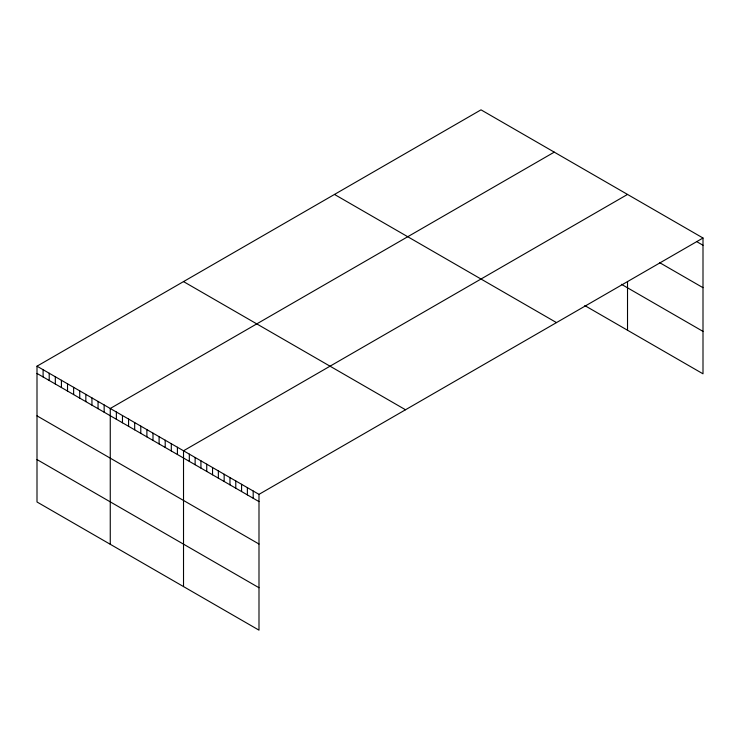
<?xml version="1.0" encoding="UTF-8"?>
<svg xmlns="http://www.w3.org/2000/svg" width="740" height="740" viewBox="0 0 740 740"><rect width="100%" height="100%" fill="white"/><g stroke="black" fill="none" stroke-linecap="round" stroke-linejoin="round"><path stroke-width="1.11" d="M37 366.189L258.991 494.357L258.991 630.156L37 501.988L37 366.189L481.009 109.844L703 238.012L703 373.811L584.785 305.565M554.26 152.135L110.26 408.48L110.26 544.288M627.52 194.435L183.52 450.78L183.52 586.58M258.991 494.357L703 238.012M697.191 241.906L703 245.255M659.451 262.543L703 287.684M621.415 284.289L703 331.391M334.48 194.435L556.48 322.603M183.52 281.598L405.52 409.766M37 373.432L258.991 501.6M37 415.861L258.991 544.029M37 459.568L258.991 587.736M627.52 281.57L627.52 330.234M253.191 490.999L253.191 498.251M247.382 487.651L247.382 494.903M241.573 484.302L241.573 491.545M235.773 480.945L235.773 488.197M229.964 477.596L229.964 484.839M224.155 474.248L224.155 481.49M218.356 470.89L218.356 478.142M212.547 467.541L212.547 474.784M206.738 464.184L206.738 471.436M200.938 460.835L200.938 468.087M195.129 457.487L195.129 464.729M189.32 454.129L189.32 461.381M177.415 447.256L177.415 454.499M171.31 443.732L171.31 450.975M165.205 440.207L165.205 447.45M159.1 436.683L159.1 443.926M152.995 433.159L152.995 440.402M146.89 429.635L146.89 436.878M140.785 426.111L140.785 433.353M134.68 422.586L134.68 429.829M128.575 419.053L128.575 426.305M122.47 415.529L122.47 422.781M116.365 412.004L116.365 419.256M104.155 404.956L104.155 412.208M98.05 401.432L98.05 408.684M91.945 397.907L91.945 405.159M85.84 394.383L85.84 401.635M79.735 390.859L79.735 398.111M73.63 387.335L73.63 394.587M67.525 383.81L67.525 391.062M61.42 380.286L61.42 387.538M55.315 376.762L55.315 384.014M49.21 373.238L49.21 380.49M43.105 369.713L43.105 376.956"/></g></svg>
